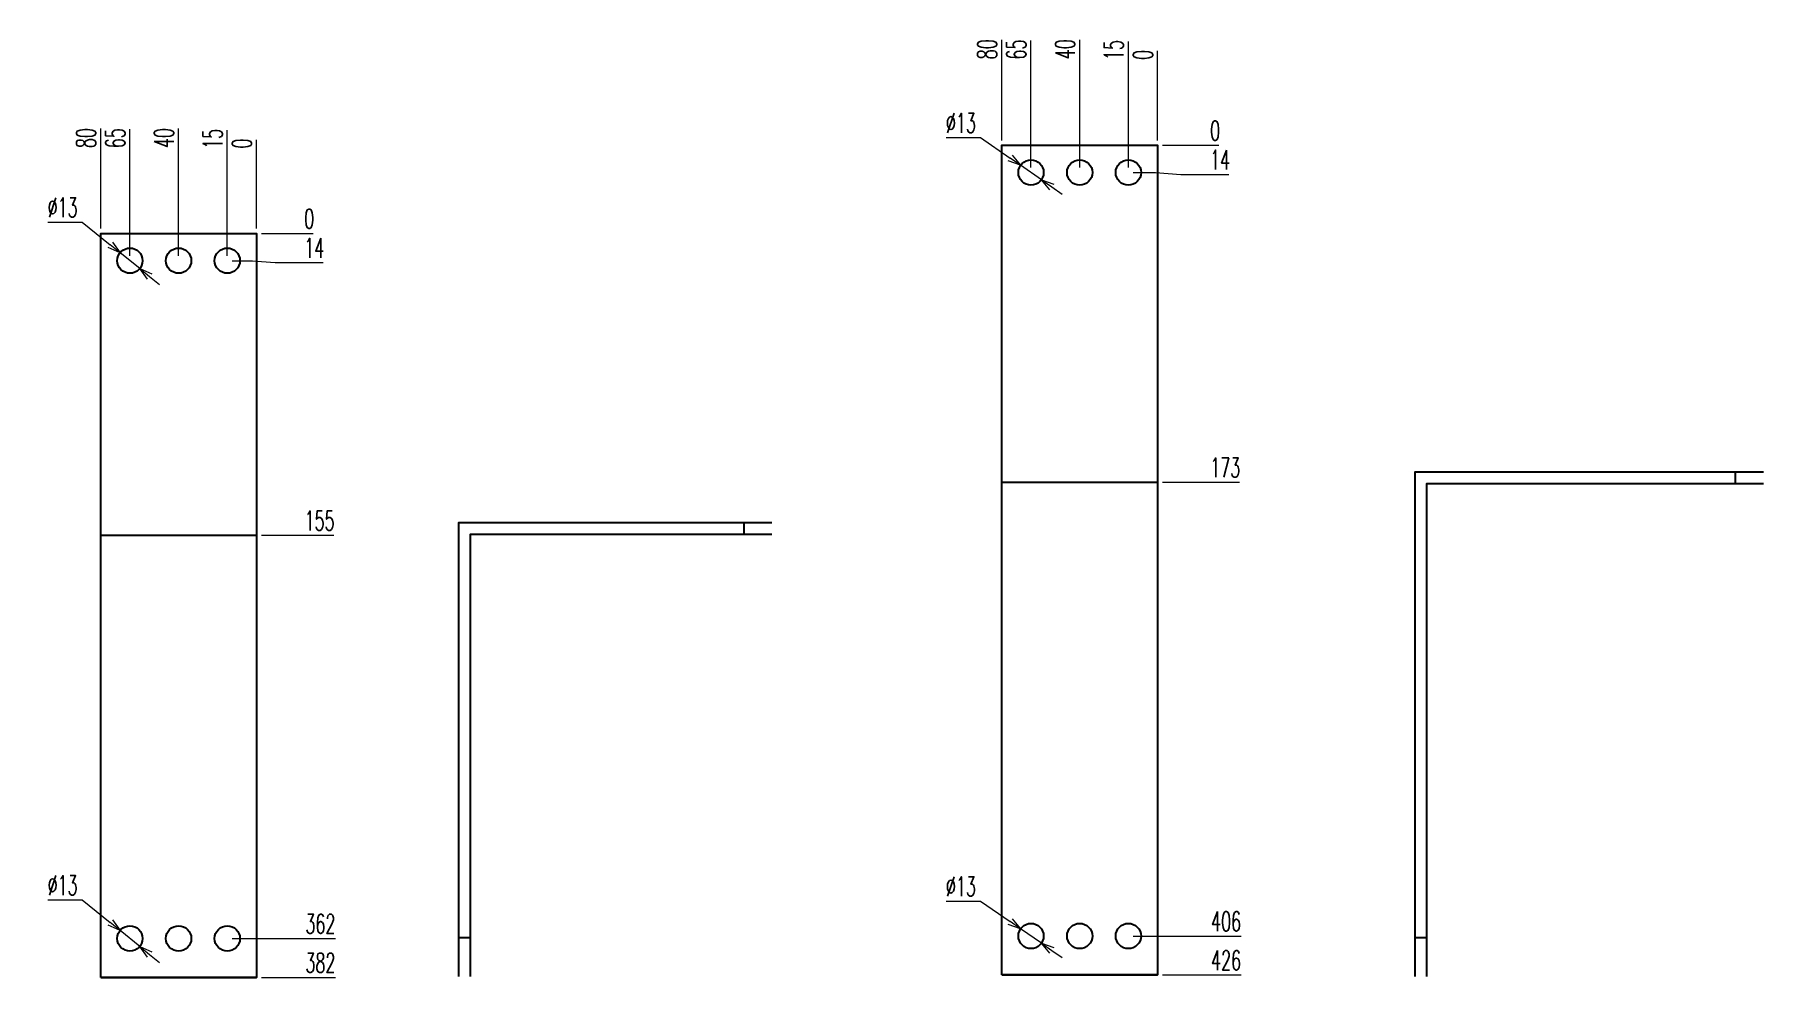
# Model space of a CAD drawing. Header units: millimetres. Extents: x 173893 to 258446, y -176540 to -123824.
# Drawn here: x 204884 to 205772, y -129044 to -128560 of the extents above; entities that cross this region are included whole.
import ezdxf

# ---------------------------------------------------------------- set-up
doc = ezdxf.new("R2010")
doc.units = ezdxf.units.MM
doc.header["$LTSCALE"] = 3
doc.layers.add('@.VISIBLE', color=7, linetype='Continuous')
doc.styles.add('Ann_w01', font='romans.shx', dxfattribs={"width": 0.6, "bigfont": 'chineset.shx'})
doc.dimstyles.new('Dim 01_SC05', dxfattribs={"dimscale": 5, "dimtxt": 2, "dimasz": 1.3, "dimexe": 0.5, "dimexo": 0.5, "dimgap": 0.5, "dimtad": 1, "dimtoh": 1, "dimdec": 1, "dimzin": 12, "dimdsep": 46, "dimtxsty": 'Ann_w01', "dimblk": 'OPEN30', "dimcen": 1.5, "dimclrd": 6, "dimclre": 6, "dimclrt": 3, "dimadec": 1, "dimazin": 3, "dimtm": 1e-09, "dimtfac": 1, "dimtdec": 1, "dimtmove": 0, "dimatfit": 3, "dimldrblk": 'OPEN30', "dimfxl": 1, "dimtolj": 1, "dimlwd": 20, "dimlwe": 20, "dimarcsym": 0})

# ---------------------------------------------------------------- blocks, each defined once
blk = doc.blocks.new('*D2882')
at = {"layer": '@.VISIBLE', "color": 6, "lineweight": 20, "transparency": 16777216}
blk.add_line((205000.79, -129044.14), (205038.79, -129044.14), dxfattribs=at)
at = {"layer": 'Defpoints', "color": 0, "transparency": 16777216}
for p in [(204958.29, -128662.14), (204998.29, -129044.14), (205020.87, -129044.14)]:
    blk.add_point(p, dxfattribs=at)
at = {"layer": '@.VISIBLE', "color": 3, "transparency": 16777216, "insert": (205031.08, -129036.64), "char_height": 10, "attachment_point": 5, "style": 'Ann_w01'}
blk.add_mtext('\\A1;382', dxfattribs=at)
blk = doc.blocks.new('_Open30')
at = {"color": 0, "linetype": 'ByBlock', "lineweight": -2}
for p, q in [((-1, 0.27), (0, 0)), ((0, 0), (-1, -0.27)), ((0, 0), (-1, 0))]:
    blk.add_line(p, q, dxfattribs=at)
blk = doc.blocks.new('*D2883')
at = {"layer": '@.VISIBLE', "color": 6, "lineweight": 20, "transparency": 16777216}
blk.add_line((204985.79, -129024.14), (205038.79, -129024.14), dxfattribs=at)
at = {"layer": 'Defpoints', "color": 0, "transparency": 16777216}
for p in [(204958.29, -128662.14), (204983.29, -129024.14), (205020.87, -129024.14)]:
    blk.add_point(p, dxfattribs=at)
at = {"layer": '@.VISIBLE', "color": 3, "transparency": 16777216, "insert": (205031.08, -129016.64), "char_height": 10, "attachment_point": 5, "style": 'Ann_w01'}
blk.add_mtext('\\A1;362', dxfattribs=at)
blk = doc.blocks.new('*D2884')
at = {"layer": '@.VISIBLE', "color": 6, "lineweight": 20, "transparency": 16777216}
blk.add_line((205000.79, -128817.14), (205037.94, -128817.14), dxfattribs=at)
at = {"layer": 'Defpoints', "color": 0, "transparency": 16777216}
for p in [(204958.29, -128662.14), (204998.29, -128817.14), (205020.87, -128817.14)]:
    blk.add_point(p, dxfattribs=at)
at = {"layer": '@.VISIBLE', "color": 3, "transparency": 16777216, "insert": (205030.65, -128809.64), "char_height": 10, "attachment_point": 5, "style": 'Ann_w01'}
blk.add_mtext('\\A1;155', dxfattribs=at)
blk = doc.blocks.new('*D2885')
at = {"layer": '@.VISIBLE', "color": 6, "lineweight": 20, "transparency": 16777216}
for p, q in [((204985.79, -128676.14), (204996.29, -128676.14)), ((204996.29, -128676.14), (205007.87, -128677.14)), ((205007.87, -128677.14), (205032.51, -128677.14))]:
    blk.add_line(p, q, dxfattribs=at)
at = {"layer": 'Defpoints', "color": 0, "transparency": 16777216}
for p in [(204958.29, -128662.14), (204983.29, -128676.14), (205020.87, -128677.14)]:
    blk.add_point(p, dxfattribs=at)
at = {"layer": '@.VISIBLE', "color": 3, "transparency": 16777216, "insert": (205027.94, -128669.64), "char_height": 10, "attachment_point": 5, "style": 'Ann_w01'}
blk.add_mtext('\\A1;14', dxfattribs=at)
blk = doc.blocks.new('*D2886')
at = {"layer": '@.VISIBLE', "color": 6, "lineweight": 20, "transparency": 16777216}
blk.add_line((205000.79, -128662.14), (205027.37, -128662.14), dxfattribs=at)
at = {"layer": 'Defpoints', "color": 0, "transparency": 16777216}
for p in [(204958.29, -128662.14), (204998.29, -128662.14), (205020.87, -128662.14)]:
    blk.add_point(p, dxfattribs=at)
at = {"layer": '@.VISIBLE', "color": 3, "transparency": 16777216, "insert": (205025.37, -128654.64), "char_height": 10, "attachment_point": 5, "style": 'Ann_w01'}
blk.add_mtext('\\A1;0', dxfattribs=at)
blk = doc.blocks.new('*D2887')
at = {"layer": '@.VISIBLE', "color": 6, "lineweight": 20, "transparency": 16777216}
blk.add_line((204918.29, -128659.64), (204918.29, -128608.32), dxfattribs=at)
at = {"layer": 'Defpoints', "color": 0, "transparency": 16777216}
for p in [(204918.29, -128620.53), (204918.29, -128662.14), (204998.29, -128662.14)]:
    blk.add_point(p, dxfattribs=at)
at = {"layer": '@.VISIBLE', "color": 3, "transparency": 16777216, "insert": (204910.79, -128613.17), "char_height": 10, "attachment_point": 5, "rotation": 90, "style": 'Ann_w01'}
blk.add_mtext('\\A1;80', dxfattribs=at)
blk = doc.blocks.new('*D2888')
at = {"layer": '@.VISIBLE', "color": 6, "lineweight": 20, "transparency": 16777216}
blk.add_line((204933.29, -128673.64), (204933.29, -128608.6), dxfattribs=at)
at = {"layer": 'Defpoints', "color": 0, "transparency": 16777216}
for p in [(204933.29, -128620.53), (204998.29, -128662.14), (204933.29, -128676.14)]:
    blk.add_point(p, dxfattribs=at)
at = {"layer": '@.VISIBLE', "color": 3, "transparency": 16777216, "insert": (204925.79, -128613.32), "char_height": 10, "attachment_point": 5, "rotation": 90, "style": 'Ann_w01'}
blk.add_mtext('\\A1;65', dxfattribs=at)
blk = doc.blocks.new('*D2889')
at = {"layer": '@.VISIBLE', "color": 6, "lineweight": 20, "transparency": 16777216}
blk.add_line((204958.29, -128673.64), (204958.29, -128608.32), dxfattribs=at)
at = {"layer": 'Defpoints', "color": 0, "transparency": 16777216}
for p in [(204958.29, -128620.53), (204998.29, -128662.14), (204958.29, -128676.14)]:
    blk.add_point(p, dxfattribs=at)
at = {"layer": '@.VISIBLE', "color": 3, "transparency": 16777216, "insert": (204950.79, -128613.17), "char_height": 10, "attachment_point": 5, "rotation": 90, "style": 'Ann_w01'}
blk.add_mtext('\\A1;40', dxfattribs=at)
blk = doc.blocks.new('*D2890')
at = {"layer": '@.VISIBLE', "color": 6, "lineweight": 20, "transparency": 16777216}
blk.add_line((204983.29, -128673.64), (204983.29, -128609.17), dxfattribs=at)
at = {"layer": 'Defpoints', "color": 0, "transparency": 16777216}
for p in [(204983.29, -128620.53), (204998.29, -128662.14), (204983.29, -128676.14)]:
    blk.add_point(p, dxfattribs=at)
at = {"layer": '@.VISIBLE', "color": 3, "transparency": 16777216, "insert": (204975.79, -128613.6), "char_height": 10, "attachment_point": 5, "rotation": 90, "style": 'Ann_w01'}
blk.add_mtext('\\A1;15', dxfattribs=at)
blk = doc.blocks.new('*D2891')
at = {"layer": '@.VISIBLE', "color": 6, "lineweight": 20, "transparency": 16777216}
blk.add_line((204998.29, -128659.64), (204998.29, -128614.03), dxfattribs=at)
at = {"layer": 'Defpoints', "color": 0, "transparency": 16777216}
for p in [(204998.29, -128620.53), (204998.29, -128662.14), (204998.29, -128662.14)]:
    blk.add_point(p, dxfattribs=at)
at = {"layer": '@.VISIBLE', "color": 3, "transparency": 16777216, "insert": (204990.79, -128616.03), "char_height": 10, "attachment_point": 5, "rotation": 90, "style": 'Ann_w01'}
blk.add_mtext('\\A1;0', dxfattribs=at)
blk = doc.blocks.new('*D2873')
at = {"layer": '@.VISIBLE', "color": 6, "lineweight": 20, "transparency": 16777216}
for p, q in [((204891.14, -128656.34), (204908.79, -128656.34)), ((204908.79, -128656.34), (204923.18, -128667.97)), ((204938.34, -128680.23), (204928.23, -128672.06)), ((204943.4, -128684.31), (204948.46, -128688.4))]:
    blk.add_line(p, q, dxfattribs=at)
at = {"layer": 'Defpoints', "color": 0, "transparency": 16777216}
for p in [(204928.23, -128672.06), (204938.34, -128680.23)]:
    blk.add_point(p, dxfattribs=at)
at = {"layer": '@.VISIBLE', "color": 6, "lineweight": 20, "transparency": 16777216, "xscale": 6.5, "yscale": 6.5, "zscale": 6.5}
for p, rotation in [((204928.23, -128672.06), 321.0609109029366), ((204938.34, -128680.23), 141.0609109029366)]:
    blk.add_blockref('_Open30', p, dxfattribs=dict(at, rotation=rotation))
at = {"layer": '@.VISIBLE', "color": 3, "transparency": 16777216, "insert": (204898.72, -128648.84), "char_height": 10, "attachment_point": 5, "style": 'Ann_w01'}
blk.add_mtext('\\A1;∅13', dxfattribs=at)
blk = doc.blocks.new('*D2874')
at = {"layer": '@.VISIBLE', "color": 6, "lineweight": 20, "transparency": 16777216}
for p, q in [((204891.14, -129004.34), (204908.79, -129004.34)), ((204908.79, -129004.34), (204923.18, -129015.97)), ((204938.34, -129028.23), (204928.23, -129020.06)), ((204943.4, -129032.31), (204948.46, -129036.4))]:
    blk.add_line(p, q, dxfattribs=at)
at = {"layer": 'Defpoints', "color": 0, "transparency": 16777216}
for p in [(204928.23, -129020.06), (204938.34, -129028.23)]:
    blk.add_point(p, dxfattribs=at)
at = {"layer": '@.VISIBLE', "color": 6, "lineweight": 20, "transparency": 16777216, "xscale": 6.5, "yscale": 6.5, "zscale": 6.5}
for p, rotation in [((204928.23, -129020.06), 321.0609109025567), ((204938.34, -129028.23), 141.0609109025567)]:
    blk.add_blockref('_Open30', p, dxfattribs=dict(at, rotation=rotation))
at = {"layer": '@.VISIBLE', "color": 3, "transparency": 16777216, "insert": (204898.72, -128996.84), "char_height": 10, "attachment_point": 5, "style": 'Ann_w01'}
blk.add_mtext('\\A1;∅13', dxfattribs=at)
blk = doc.blocks.new('*D2892')
at = {"layer": '@.VISIBLE', "color": 6, "lineweight": 20, "transparency": 16777216}
blk.add_line((205463.52, -129042.88), (205503.94, -129042.88), dxfattribs=at)
at = {"layer": 'Defpoints', "color": 0, "transparency": 16777216}
for p in [(205421.02, -128616.88), (205461.02, -129042.88), (205486.02, -129042.88)]:
    blk.add_point(p, dxfattribs=at)
at = {"layer": '@.VISIBLE', "color": 3, "transparency": 16777216, "insert": (205496.23, -129035.38), "char_height": 10, "attachment_point": 5, "style": 'Ann_w01'}
blk.add_mtext('\\A1;426', dxfattribs=at)
blk = doc.blocks.new('*D2893')
at = {"layer": '@.VISIBLE', "color": 6, "lineweight": 20, "transparency": 16777216}
blk.add_line((205448.52, -129022.88), (205503.94, -129022.88), dxfattribs=at)
at = {"layer": 'Defpoints', "color": 0, "transparency": 16777216}
for p in [(205421.02, -128616.88), (205446.02, -129022.88), (205486.02, -129022.88)]:
    blk.add_point(p, dxfattribs=at)
at = {"layer": '@.VISIBLE', "color": 3, "transparency": 16777216, "insert": (205496.23, -129015.38), "char_height": 10, "attachment_point": 5, "style": 'Ann_w01'}
blk.add_mtext('\\A1;406', dxfattribs=at)
blk = doc.blocks.new('*D2894')
at = {"layer": '@.VISIBLE', "color": 6, "lineweight": 20, "transparency": 16777216}
blk.add_line((205463.52, -128789.88), (205503.09, -128789.88), dxfattribs=at)
at = {"layer": 'Defpoints', "color": 0, "transparency": 16777216}
for p in [(205421.02, -128616.88), (205461.02, -128789.88), (205486.02, -128789.88)]:
    blk.add_point(p, dxfattribs=at)
at = {"layer": '@.VISIBLE', "color": 3, "transparency": 16777216, "insert": (205495.8, -128782.38), "char_height": 10, "attachment_point": 5, "style": 'Ann_w01'}
blk.add_mtext('\\A1;173', dxfattribs=at)
blk = doc.blocks.new('*D2895')
at = {"layer": '@.VISIBLE', "color": 6, "lineweight": 20, "transparency": 16777216}
for p, q in [((205448.52, -128630.88), (205460.02, -128630.88)), ((205460.02, -128630.88), (205473.02, -128631.88)), ((205473.02, -128631.88), (205497.66, -128631.88))]:
    blk.add_line(p, q, dxfattribs=at)
at = {"layer": 'Defpoints', "color": 0, "transparency": 16777216}
for p in [(205421.02, -128616.88), (205446.02, -128630.88), (205486.02, -128631.88)]:
    blk.add_point(p, dxfattribs=at)
at = {"layer": '@.VISIBLE', "color": 3, "transparency": 16777216, "insert": (205493.09, -128624.38), "char_height": 10, "attachment_point": 5, "style": 'Ann_w01'}
blk.add_mtext('\\A1;14', dxfattribs=at)
blk = doc.blocks.new('*D2896')
at = {"layer": '@.VISIBLE', "color": 6, "lineweight": 20, "transparency": 16777216}
blk.add_line((205463.52, -128616.88), (205492.52, -128616.88), dxfattribs=at)
at = {"layer": 'Defpoints', "color": 0, "transparency": 16777216}
for p in [(205421.02, -128616.88), (205461.02, -128616.88), (205486.02, -128616.88)]:
    blk.add_point(p, dxfattribs=at)
at = {"layer": '@.VISIBLE', "color": 3, "transparency": 16777216, "insert": (205490.52, -128609.38), "char_height": 10, "attachment_point": 5, "style": 'Ann_w01'}
blk.add_mtext('\\A1;0', dxfattribs=at)
blk = doc.blocks.new('*D2875')
at = {"layer": '@.VISIBLE', "color": 6, "lineweight": 20, "transparency": 16777216}
blk.add_line((205381.02, -128614.38), (205381.02, -128562.78), dxfattribs=at)
at = {"layer": 'Defpoints', "color": 0, "transparency": 16777216}
for p in [(205381.02, -128574.99), (205381.02, -128616.88), (205461.02, -128616.88)]:
    blk.add_point(p, dxfattribs=at)
at = {"layer": '@.VISIBLE', "color": 3, "transparency": 16777216, "insert": (205373.52, -128567.63), "char_height": 10, "attachment_point": 5, "rotation": 90, "style": 'Ann_w01'}
blk.add_mtext('\\A1;80', dxfattribs=at)
blk = doc.blocks.new('*D2876')
at = {"layer": '@.VISIBLE', "color": 6, "lineweight": 20, "transparency": 16777216}
blk.add_line((205396.02, -128628.38), (205396.02, -128563.06), dxfattribs=at)
at = {"layer": 'Defpoints', "color": 0, "transparency": 16777216}
for p in [(205396.02, -128574.99), (205461.02, -128616.88), (205396.02, -128630.88)]:
    blk.add_point(p, dxfattribs=at)
at = {"layer": '@.VISIBLE', "color": 3, "transparency": 16777216, "insert": (205388.52, -128567.78), "char_height": 10, "attachment_point": 5, "rotation": 90, "style": 'Ann_w01'}
blk.add_mtext('\\A1;65', dxfattribs=at)
blk = doc.blocks.new('*D2877')
at = {"layer": '@.VISIBLE', "color": 6, "lineweight": 20, "transparency": 16777216}
blk.add_line((205421.02, -128628.38), (205421.02, -128562.78), dxfattribs=at)
at = {"layer": 'Defpoints', "color": 0, "transparency": 16777216}
for p in [(205421.02, -128574.99), (205461.02, -128616.88), (205421.02, -128630.88)]:
    blk.add_point(p, dxfattribs=at)
at = {"layer": '@.VISIBLE', "color": 3, "transparency": 16777216, "insert": (205413.52, -128567.63), "char_height": 10, "attachment_point": 5, "rotation": 90, "style": 'Ann_w01'}
blk.add_mtext('\\A1;40', dxfattribs=at)
blk = doc.blocks.new('*D2878')
at = {"layer": '@.VISIBLE', "color": 6, "lineweight": 20, "transparency": 16777216}
blk.add_line((205446.02, -128628.38), (205446.02, -128563.63), dxfattribs=at)
at = {"layer": 'Defpoints', "color": 0, "transparency": 16777216}
for p in [(205446.02, -128574.99), (205461.02, -128616.88), (205446.02, -128630.88)]:
    blk.add_point(p, dxfattribs=at)
at = {"layer": '@.VISIBLE', "color": 3, "transparency": 16777216, "insert": (205438.52, -128568.06), "char_height": 10, "attachment_point": 5, "rotation": 90, "style": 'Ann_w01'}
blk.add_mtext('\\A1;15', dxfattribs=at)
blk = doc.blocks.new('*D2879')
at = {"layer": '@.VISIBLE', "color": 6, "lineweight": 20, "transparency": 16777216}
blk.add_line((205461.02, -128614.38), (205461.02, -128568.49), dxfattribs=at)
at = {"layer": 'Defpoints', "color": 0, "transparency": 16777216}
for p in [(205461.02, -128574.99), (205461.02, -128616.88), (205461.02, -128616.88)]:
    blk.add_point(p, dxfattribs=at)
at = {"layer": '@.VISIBLE', "color": 3, "transparency": 16777216, "insert": (205453.52, -128570.49), "char_height": 10, "attachment_point": 5, "rotation": 90, "style": 'Ann_w01'}
blk.add_mtext('\\A1;0', dxfattribs=at)
blk = doc.blocks.new('*D2880')
at = {"layer": '@.VISIBLE', "color": 6, "lineweight": 20, "transparency": 16777216}
for p, q in [((205352.45, -128612.97), (205370.1, -128612.97)), ((205370.1, -128612.97), (205385.32, -128623.49)), ((205401.36, -128634.57), (205390.67, -128627.18)), ((205406.71, -128638.26), (205412.06, -128641.96))]:
    blk.add_line(p, q, dxfattribs=at)
at = {"layer": 'Defpoints', "color": 0, "transparency": 16777216}
for p in [(205390.67, -128627.18), (205401.36, -128634.57)]:
    blk.add_point(p, dxfattribs=at)
at = {"layer": '@.VISIBLE', "color": 6, "lineweight": 20, "transparency": 16777216, "xscale": 6.5, "yscale": 6.5, "zscale": 6.5}
for p, rotation in [((205390.67, -128627.18), 325.3667743692804), ((205401.36, -128634.57), 145.3667743692804)]:
    blk.add_blockref('_Open30', p, dxfattribs=dict(at, rotation=rotation))
at = {"layer": '@.VISIBLE', "color": 3, "transparency": 16777216, "insert": (205360.03, -128605.47), "char_height": 10, "attachment_point": 5, "style": 'Ann_w01'}
blk.add_mtext('\\A1;∅13', dxfattribs=at)
blk = doc.blocks.new('*D2881')
at = {"layer": '@.VISIBLE', "color": 6, "lineweight": 20, "transparency": 16777216}
for p, q in [((205352.45, -129004.97), (205370.1, -129004.97)), ((205370.1, -129004.97), (205385.32, -129015.49)), ((205401.36, -129026.57), (205390.67, -129019.18)), ((205406.71, -129030.26), (205412.06, -129033.96))]:
    blk.add_line(p, q, dxfattribs=at)
at = {"layer": 'Defpoints', "color": 0, "transparency": 16777216}
for p in [(205390.67, -129019.18), (205401.36, -129026.57)]:
    blk.add_point(p, dxfattribs=at)
at = {"layer": '@.VISIBLE', "color": 6, "lineweight": 20, "transparency": 16777216, "xscale": 6.5, "yscale": 6.5, "zscale": 6.5}
for p, rotation in [((205390.67, -129019.18), 325.3667743702455), ((205401.36, -129026.57), 145.3667743702455)]:
    blk.add_blockref('_Open30', p, dxfattribs=dict(at, rotation=rotation))
at = {"layer": '@.VISIBLE', "color": 3, "transparency": 16777216, "insert": (205360.03, -128997.47), "char_height": 10, "attachment_point": 5, "style": 'Ann_w01'}
blk.add_mtext('\\A1;∅13', dxfattribs=at)

msp = doc.modelspace()

# ---------------------------------------------------------------- linework, layer by layer
at = {"layer": '@.VISIBLE', "color": 4}
for p, q in [((205757.65, -128784.69), (205757.65, -128790.69)), ((205248.51, -128810.69), (205248.51, -128816.69)), ((205102.06, -129023.69), (205108.06, -129023.69)), ((205593.2, -129023.69), (205599.2, -129023.69)), ((204918.29, -129044.14), (204998.29, -129044.14)), ((205381.02, -129042.88), (205461.02, -129042.88))]:
    msp.add_line(p, q, dxfattribs=at)
for points in [[(205381.02, -129042.88), (205381.02, -128616.88), (205461.02, -128616.88), (205461.02, -129042.88)], [(204918.29, -129044.14), (204918.29, -128662.14), (204998.29, -128662.14), (204998.29, -129044.14)], [(205381.02, -129042.88), (205381.02, -128789.88), (205461.02, -128789.88), (205461.02, -129042.88)], [(204918.29, -129044.14), (204918.29, -128817.14), (204998.29, -128817.14), (204998.29, -129044.14)]]:
    msp.add_lwpolyline(points, close=True, dxfattribs=at)
for points in [[(205772.15, -128784.69), (205593.2, -128784.69), (205593.2, -129043.69)], [(205772.15, -128790.69), (205599.2, -128790.69), (205599.2, -129043.69)], [(205263.01, -128810.69), (205102.06, -128810.69), (205102.06, -129043.69)], [(205263.01, -128816.69), (205108.06, -128816.69), (205108.06, -129043.69)]]:
    msp.add_lwpolyline(points, dxfattribs=at)
for centre in [(205396.02, -128630.88), (205421.02, -128630.88), (205446.02, -128630.88), (204933.29, -128676.14), (204958.29, -128676.14), (204983.29, -128676.14), (204933.29, -129024.14), (204958.29, -129024.14), (204983.29, -129024.14), (205396.02, -129022.88), (205421.02, -129022.88), (205446.02, -129022.88)]:
    msp.add_circle(centre, 6.5, dxfattribs=at)

# ---------------------------------------------------------------- dimensions: what is measured, and where the dimension line sits
for feature_location, offset, dtype, origin, picture, middle in [((205381.02, -128616.88), (0, 41.88), 1, (205461.02, -128616.88), '*D2875', (205373.52, -128567.63)), ((205396.02, -128630.88), (0, 55.88), 1, (205461.02, -128616.88), '*D2876', (205388.52, -128567.78)), ((205421.02, -128630.88), (0, 55.88), 1, (205461.02, -128616.88), '*D2877', (205413.52, -128567.63)), ((205446.02, -128630.88), (0, 55.88), 1, (205461.02, -128616.88), '*D2878', (205438.52, -128568.06)), ((205461.01571776, -128616.87508244), (0, 41.88459068), 1, (205461.01571776, -128616.87508244), '*D2879', (205453.51571776, -128570.49049176)), ((204918.29, -128662.14), (0, 41.61), 1, (204998.29, -128662.14), '*D2887', (204910.79, -128613.17)), ((204933.29, -128676.14), (0, 55.61), 1, (204998.29, -128662.14), '*D2888', (204925.79, -128613.32)), ((204958.29, -128676.14), (0, 55.61), 1, (204998.29, -128662.14), '*D2889', (204950.79, -128613.17)), ((204983.29, -128676.14), (0, 55.61), 1, (204998.29, -128662.14), '*D2890', (204975.79, -128613.6)), ((205461.01571776, -128616.87508244), (24.99936254, 0), 0, (205421.01571776, -128616.87508244), '*D2896', (205490.5150803, -128609.37508244)), ((204998.2881253, -128662.14161886), (0, 41.61091154), 1, (204998.2881253, -128662.14161886), '*D2891', (204990.7881253, -128616.03070732)), ((205461.02, -129042.88), (25, 0), 0, (205421.02, -128616.88), '*D2892', (205496.23, -129035.38)), ((205446.02, -129022.88), (40, 0), 0, (205421.02, -128616.88), '*D2893', (205496.23, -129015.38)), ((205461.02, -128789.88), (25, 0), 0, (205421.02, -128616.88), '*D2894', (205495.8, -128782.38)), ((205446.02, -128630.88), (40, -1), 0, (205421.02, -128616.88), '*D2895', (205493.09, -128624.38)), ((204998.2881253, -128662.14161886), (22.57800531, 0), 0, (204958.2881253, -128662.14161886), '*D2886', (205025.3661306, -128654.64161886)), ((204998.29, -129044.14), (22.58, 0), 0, (204958.29, -128662.14), '*D2882', (205031.08, -129036.64)), ((204983.29, -129024.14), (37.58, 0), 0, (204958.29, -128662.14), '*D2883', (205031.08, -129016.64)), ((204998.29, -128817.14), (22.58, 0), 0, (204958.29, -128662.14), '*D2884', (205030.65, -128809.64)), ((204983.29, -128676.14), (37.58, -1), 0, (204958.29, -128662.14), '*D2885', (205027.94, -128669.64))]:
    dim = msp.add_ordinate_dim(feature_location=feature_location, offset=offset, dtype=dtype, origin=origin, dimstyle='Dim 01_SC05', dxfattribs=at)
    dim.commit()
    dim.dimension.update_dxf_attribs({"geometry": picture, "text_midpoint": middle})
for p1, p2, picture, middle in [((205401.36, -128634.57), (205390.67, -128627.18), '*D2880', (205360.03, -128612.97)), ((204938.34, -128680.23), (204928.23, -128672.06), '*D2873', (204898.72, -128656.34)), ((204938.34, -129028.23), (204928.23, -129020.06), '*D2874', (204898.72, -129004.34)), ((205401.36, -129026.57), (205390.67, -129019.18), '*D2881', (205360.03, -129004.97))]:
    dim = msp.add_diameter_dim_2p(p1=p1, p2=p2, dimstyle='Dim 01_SC05', dxfattribs=at)
    dim.commit()
    dim.dimension.update_dxf_attribs({"geometry": picture, "text_midpoint": middle, "dimtype": 163})

doc.saveas('drawing.dxf')
